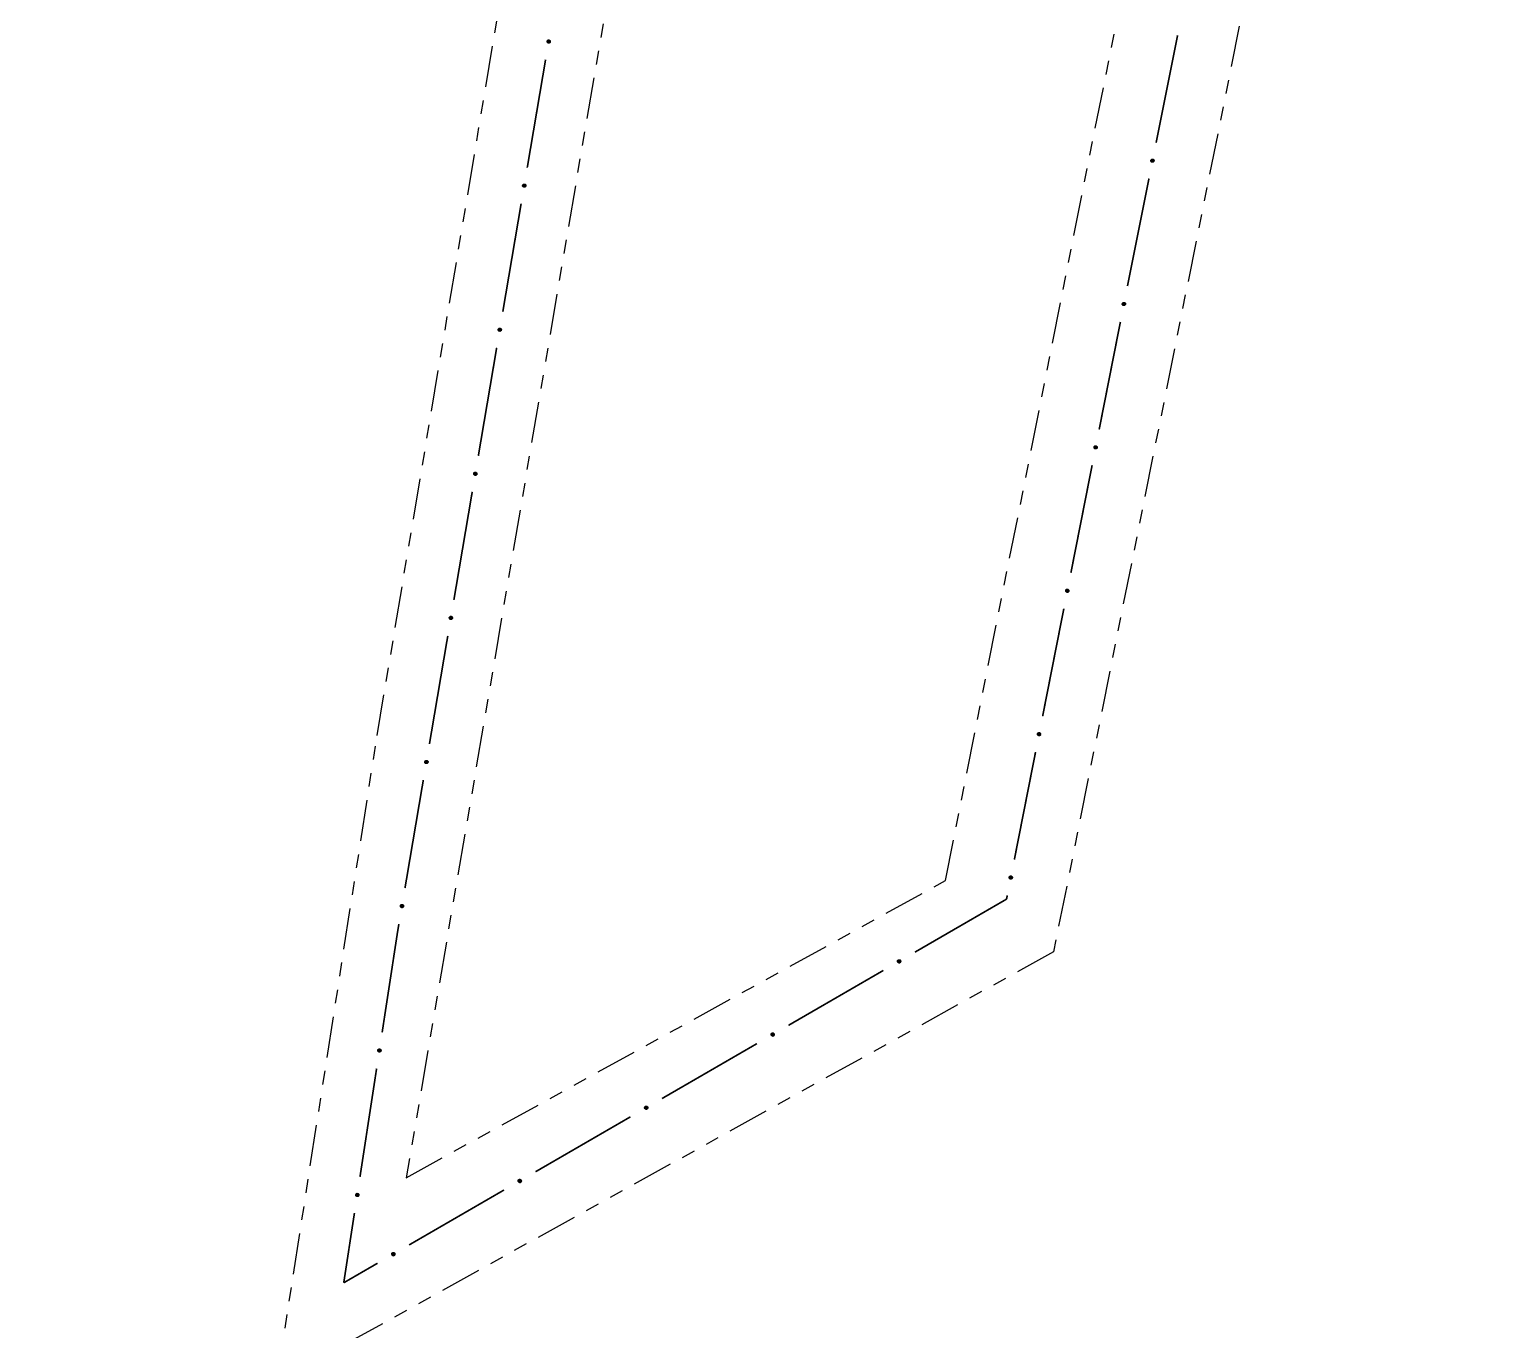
# Model space of a CAD drawing. Extents: x 211453 to 215163, y 4877397 to 4881305.
# Drawn here: x 212328.7 to 212489.7, y 4878096.3 to 4878238.6 of the extents above; entities that cross this region are included whole.
import ezdxf

# ---------------------------------------------------------------- set-up
doc = ezdxf.new("R2010")
doc.units = 0
doc.header["$LTSCALE"] = 1.5
doc.header["$MEASUREMENT"] = 0
doc.linetypes.add('TRACO_25', pattern=[8, 3, -1, 1, -1, 1, -1])
doc.layers.add('SV-EIXO-RUA-N-PAV', color=6, linetype='CONTINUOUS')
doc.layers.add('SV-RUA-NAO-PAV', color=7, linetype='CONTINUOUS')

msp = doc.modelspace()

# ---------------------------------------------------------------- linework, layer by layer
at = {"layer": 'SV-EIXO-RUA-N-PAV', "const_width": 0.18}
for points in [[(212452.076348, 4878226.222057), (212454.429742, 4878237.989025)], [(212385.219197, 4878235.326098), (212383.210796, 4878223.495361)], [(212449.052677, 4878211.103703), (212451.291884, 4878222.299735)], [(212382.541329, 4878219.551782), (212380.532928, 4878207.721046)], [(212448.939979, 4878210.532471), (212449.052677, 4878211.103703)], [(212445.843048, 4878194.83505), (212448.165747, 4878206.608116)], [(212379.863461, 4878203.777467), (212377.85506, 4878191.94673)], [(212442.746117, 4878179.137629), (212445.068816, 4878190.910695)], [(212377.185593, 4878188.003152), (212375.177192, 4878176.172415)], [(212439.649187, 4878163.440208), (212441.971885, 4878175.213274)], [(212374.507725, 4878172.228836), (212372.499324, 4878160.3981)], [(212436.552256, 4878147.742788), (212438.874954, 4878159.515853)], [(212371.829857, 4878156.454521), (212369.821456, 4878144.623784)], [(212425.668769, 4878137.610195), (212435.189679, 4878143.119486)], [(212435.189679, 4878143.119486), (212435.69818, 4878143.41373)], [(212435.69818, 4878143.41373), (212435.778023, 4878143.818432)], [(212369.027635, 4878139.947678), (212367.320352, 4878128.820906)], [(212369.151989, 4878140.680206), (212369.027635, 4878139.947678)], [(212411.820174, 4878129.596682), (212422.20662, 4878135.606817)], [(212397.971578, 4878121.583169), (212408.358025, 4878127.593304)], [(212366.713695, 4878124.867178), (212364.893725, 4878113.005993)], [(212384.122982, 4878113.569655), (212394.509429, 4878119.57979)], [(212370.274386, 4878105.556142), (212380.660833, 4878111.566277)], [(212364.287068, 4878109.052264), (212363.225419, 4878102.13324)], [(212363.114956, 4878101.413326), (212366.812237, 4878103.552764)], [(212363.225419, 4878102.13324), (212363.114956, 4878101.413326)]]:
    msp.add_lwpolyline(points, dxfattribs=at)
at = {"layer": 'SV-EIXO-RUA-N-PAV'}
for points in [[(212385.686505, 4878237.421117), (212385.715375, 4878237.381638), (212385.732114, 4878237.341805), (212385.736513, 4878237.304563), (212385.73182, 4878237.27064), (212385.723109, 4878237.236476), (212385.706727, 4878237.20397), (212385.680554, 4878237.171918), (212385.641154, 4878237.14268), (212385.599222, 4878237.128214), (212385.562941, 4878237.121948), (212385.527287, 4878237.124805), (212385.49424, 4878237.133823), (212385.461036, 4878237.151956), (212385.428814, 4878237.178798), (212385.400373, 4878237.219127), (212385.38423, 4878237.258291), (212385.380921, 4878237.294425), (212385.384021, 4878237.330251), (212385.393332, 4878237.365023), (212385.409596, 4878237.39684), (212385.43668, 4878237.429234), (212385.476857, 4878237.456778), (212385.515734, 4878237.473325), (212385.551812, 4878237.47714), (212385.587015, 4878237.473294), (212385.621387, 4878237.464974), (212385.654749, 4878237.449867), (212385.686505, 4878237.421117)], [(212451.547995, 4878224.141594), (212451.520292, 4878224.1819), (212451.504724, 4878224.222206), (212451.501415, 4878224.25956), (212451.507099, 4878224.293331), (212451.516805, 4878224.327226), (212451.534129, 4878224.35924), (212451.561229, 4878224.390513), (212451.601466, 4878224.418587), (212451.643804, 4878224.431821), (212451.680252, 4878224.437024), (212451.715808, 4878224.433125), (212451.748577, 4878224.423144), (212451.781236, 4878224.404049), (212451.81266, 4878224.376277), (212451.83991, 4878224.335133), (212451.854901, 4878224.295514), (212451.857152, 4878224.259299), (212451.853006, 4878224.223579), (212451.842683, 4878224.189094), (212451.825495, 4878224.157766), (212451.797476, 4878224.126178), (212451.756511, 4878224.09982), (212451.717167, 4878224.084417), (212451.680993, 4878224.081657), (212451.645918, 4878224.086531), (212451.611803, 4878224.095852), (212451.578897, 4878224.111928), (212451.547995, 4878224.141594)], [(212383.008637, 4878221.646802), (212383.037507, 4878221.607323), (212383.054246, 4878221.56749), (212383.058645, 4878221.530248), (212383.053952, 4878221.496325), (212383.045241, 4878221.462161), (212383.028859, 4878221.429654), (212383.002686, 4878221.397603), (212382.963287, 4878221.368364), (212382.921354, 4878221.353899), (212382.885073, 4878221.347632), (212382.849419, 4878221.35049), (212382.816372, 4878221.359508), (212382.783168, 4878221.377641), (212382.750946, 4878221.404483), (212382.722505, 4878221.444812), (212382.706362, 4878221.483976), (212382.703053, 4878221.520109), (212382.706153, 4878221.555936), (212382.715464, 4878221.590708), (212382.731728, 4878221.622525), (212382.758812, 4878221.654919), (212382.798989, 4878221.682463), (212382.837866, 4878221.699009), (212382.873944, 4878221.702825), (212382.909147, 4878221.698979), (212382.943519, 4878221.690659), (212382.976881, 4878221.675552), (212383.008637, 4878221.646802)], [(212448.417054, 4878208.450637), (212448.389245, 4878208.49087), (212448.373572, 4878208.531135), (212448.370167, 4878208.568481), (212448.375762, 4878208.602267), (212448.385379, 4878208.636187), (212448.402621, 4878208.668246), (212448.429638, 4878208.699589), (212448.469802, 4878208.727768), (212448.512105, 4878208.741112), (212448.548539, 4878208.74641), (212448.584105, 4878208.742604), (212448.6169, 4878208.732709), (212448.649609, 4878208.713699), (212448.681105, 4878208.686009), (212448.708463, 4878208.644937), (212448.723557, 4878208.605356), (212448.725903, 4878208.569148), (212448.72185, 4878208.533416), (212448.711617, 4878208.498904), (212448.694511, 4878208.467532), (212448.666574, 4878208.435871), (212448.625678, 4878208.409406), (212448.586374, 4878208.3939), (212448.550208, 4878208.391047), (212448.51512, 4878208.395829), (212448.480981, 4878208.405061), (212448.448033, 4878208.421051), (212448.417054, 4878208.450637)], [(212380.330769, 4878205.872486), (212380.359639, 4878205.833008), (212380.376379, 4878205.793174), (212380.380778, 4878205.755933), (212380.376084, 4878205.72201), (212380.367373, 4878205.687846), (212380.350991, 4878205.655339), (212380.324818, 4878205.623287), (212380.285419, 4878205.594049), (212380.243486, 4878205.579583), (212380.207206, 4878205.573317), (212380.171551, 4878205.576175), (212380.138504, 4878205.585193), (212380.105301, 4878205.603326), (212380.073079, 4878205.630167), (212380.044637, 4878205.670496), (212380.028494, 4878205.709661), (212380.025185, 4878205.745794), (212380.028285, 4878205.781621), (212380.037596, 4878205.816393), (212380.05386, 4878205.848209), (212380.080944, 4878205.880603), (212380.121121, 4878205.908148), (212380.159999, 4878205.924694), (212380.196076, 4878205.92851), (212380.231279, 4878205.924664), (212380.265651, 4878205.916344), (212380.299013, 4878205.901237), (212380.330769, 4878205.872486)], [(212445.320123, 4878192.753216), (212445.292314, 4878192.793449), (212445.276642, 4878192.833714), (212445.273236, 4878192.87106), (212445.278831, 4878192.904846), (212445.288448, 4878192.938766), (212445.30569, 4878192.970825), (212445.332707, 4878193.002168), (212445.372871, 4878193.030347), (212445.415174, 4878193.043691), (212445.451609, 4878193.048989), (212445.487174, 4878193.045183), (212445.519969, 4878193.035288), (212445.552678, 4878193.016278), (212445.584174, 4878192.988588), (212445.611532, 4878192.947516), (212445.626626, 4878192.907936), (212445.628972, 4878192.871727), (212445.624919, 4878192.835996), (212445.614686, 4878192.801484), (212445.59758, 4878192.770111), (212445.569643, 4878192.73845), (212445.528747, 4878192.711985), (212445.489443, 4878192.69648), (212445.453277, 4878192.693626), (212445.418189, 4878192.698408), (212445.38405, 4878192.70764), (212445.351102, 4878192.72363), (212445.320123, 4878192.753216)], [(212377.652902, 4878190.098171), (212377.681771, 4878190.058692), (212377.698511, 4878190.018859), (212377.70291, 4878189.981617), (212377.698216, 4878189.947694), (212377.689505, 4878189.91353), (212377.673124, 4878189.881024), (212377.64695, 4878189.848972), (212377.607551, 4878189.819734), (212377.565618, 4878189.805268), (212377.529338, 4878189.799002), (212377.493683, 4878189.801859), (212377.460636, 4878189.810878), (212377.427433, 4878189.82901), (212377.395211, 4878189.855852), (212377.366769, 4878189.896181), (212377.350626, 4878189.935345), (212377.347317, 4878189.971479), (212377.350417, 4878190.007305), (212377.359728, 4878190.042077), (212377.375993, 4878190.073894), (212377.403076, 4878190.106288), (212377.443253, 4878190.133832), (212377.482131, 4878190.150379), (212377.518208, 4878190.154194), (212377.553411, 4878190.150348), (212377.587783, 4878190.142028), (212377.621146, 4878190.126922), (212377.652902, 4878190.098171)], [(212442.223192, 4878177.055795), (212442.195383, 4878177.096029), (212442.179711, 4878177.136294), (212442.176305, 4878177.173639), (212442.1819, 4878177.207425), (212442.191517, 4878177.241345), (212442.208759, 4878177.273404), (212442.235776, 4878177.304747), (212442.27594, 4878177.332926), (212442.318243, 4878177.34627), (212442.354678, 4878177.351568), (212442.390244, 4878177.347762), (212442.423039, 4878177.337868), (212442.455747, 4878177.318857), (212442.487243, 4878177.291167), (212442.514601, 4878177.250095), (212442.529695, 4878177.210515), (212442.532041, 4878177.174306), (212442.527988, 4878177.138575), (212442.517755, 4878177.104063), (212442.500649, 4878177.072691), (212442.472712, 4878177.041029), (212442.431817, 4878177.014564), (212442.392512, 4878176.999059), (212442.356346, 4878176.996205), (212442.321258, 4878177.000987), (212442.287119, 4878177.01022), (212442.254171, 4878177.026209), (212442.223192, 4878177.055795)], [(212374.975034, 4878174.323856), (212375.003904, 4878174.284377), (212375.020643, 4878174.244544), (212375.025042, 4878174.207302), (212375.020348, 4878174.173379), (212375.011637, 4878174.139215), (212374.995256, 4878174.106708), (212374.969082, 4878174.074657), (212374.929683, 4878174.045419), (212374.88775, 4878174.030953), (212374.85147, 4878174.024686), (212374.815815, 4878174.027544), (212374.782768, 4878174.036562), (212374.749565, 4878174.054695), (212374.717343, 4878174.081537), (212374.688901, 4878174.121866), (212374.672758, 4878174.16103), (212374.669449, 4878174.197163), (212374.672549, 4878174.23299), (212374.68186, 4878174.267762), (212374.698125, 4878174.299579), (212374.725208, 4878174.331973), (212374.765385, 4878174.359517), (212374.804263, 4878174.376064), (212374.84034, 4878174.379879), (212374.875543, 4878174.376033), (212374.909915, 4878174.367713), (212374.943278, 4878174.352606), (212374.975034, 4878174.323856)], [(212439.126261, 4878161.358374), (212439.098452, 4878161.398608), (212439.08278, 4878161.438873), (212439.079374, 4878161.476218), (212439.084969, 4878161.510004), (212439.094587, 4878161.543924), (212439.111828, 4878161.575983), (212439.138846, 4878161.607327), (212439.179009, 4878161.635505), (212439.221312, 4878161.64885), (212439.257747, 4878161.654148), (212439.293313, 4878161.650342), (212439.326108, 4878161.640447), (212439.358817, 4878161.621436), (212439.390313, 4878161.593746), (212439.41767, 4878161.552674), (212439.432764, 4878161.513094), (212439.43511, 4878161.476885), (212439.431058, 4878161.441154), (212439.420824, 4878161.406642), (212439.403718, 4878161.37527), (212439.375782, 4878161.343608), (212439.334886, 4878161.317144), (212439.295581, 4878161.301638), (212439.259415, 4878161.298784), (212439.224327, 4878161.303566), (212439.190188, 4878161.312799), (212439.15724, 4878161.328789), (212439.126261, 4878161.358374)], [(212372.297166, 4878158.54954), (212372.326036, 4878158.510062), (212372.342775, 4878158.470228), (212372.347174, 4878158.432987), (212372.34248, 4878158.399064), (212372.33377, 4878158.3649), (212372.317388, 4878158.332393), (212372.291214, 4878158.300342), (212372.251815, 4878158.271103), (212372.209883, 4878158.256637), (212372.173602, 4878158.250371), (212372.137947, 4878158.253229), (212372.104901, 4878158.262247), (212372.071697, 4878158.28038), (212372.039475, 4878158.307221), (212372.011034, 4878158.34755), (212371.994891, 4878158.386715), (212371.991581, 4878158.422848), (212371.994681, 4878158.458675), (212372.003992, 4878158.493447), (212372.020257, 4878158.525263), (212372.047341, 4878158.557657), (212372.087517, 4878158.585202), (212372.126395, 4878158.601748), (212372.162472, 4878158.605564), (212372.197675, 4878158.601718), (212372.232048, 4878158.593398), (212372.26541, 4878158.578291), (212372.297166, 4878158.54954)], [(212436.02933, 4878145.660954), (212436.001522, 4878145.701187), (212435.985849, 4878145.741452), (212435.982443, 4878145.778798), (212435.988038, 4878145.812583), (212435.997656, 4878145.846503), (212436.014897, 4878145.878563), (212436.041915, 4878145.909906), (212436.082078, 4878145.938085), (212436.124381, 4878145.951429), (212436.160816, 4878145.956727), (212436.196382, 4878145.952921), (212436.229177, 4878145.943026), (212436.261886, 4878145.924015), (212436.293382, 4878145.896325), (212436.320739, 4878145.855253), (212436.335834, 4878145.815673), (212436.338179, 4878145.779464), (212436.334127, 4878145.743733), (212436.323893, 4878145.709221), (212436.306787, 4878145.677849), (212436.278851, 4878145.646188), (212436.237955, 4878145.619723), (212436.19865, 4878145.604217), (212436.162484, 4878145.601364), (212436.127396, 4878145.606146), (212436.093257, 4878145.615378), (212436.060309, 4878145.631368), (212436.02933, 4878145.660954)], [(212369.619298, 4878142.775225), (212369.648168, 4878142.735746), (212369.664907, 4878142.695913), (212369.669306, 4878142.658671), (212369.664612, 4878142.624748), (212369.655902, 4878142.590584), (212369.63952, 4878142.558078), (212369.613347, 4878142.526026), (212369.573947, 4878142.496788), (212369.532015, 4878142.482322), (212369.495734, 4878142.476056), (212369.46008, 4878142.478913), (212369.427033, 4878142.487932), (212369.393829, 4878142.506065), (212369.361607, 4878142.532906), (212369.333166, 4878142.573235), (212369.317023, 4878142.612399), (212369.313714, 4878142.648533), (212369.316814, 4878142.684359), (212369.326125, 4878142.719131), (212369.342389, 4878142.750948), (212369.369473, 4878142.783342), (212369.409649, 4878142.810886), (212369.448527, 4878142.827433), (212369.484605, 4878142.831249), (212369.519807, 4878142.827403), (212369.55418, 4878142.819082), (212369.587542, 4878142.803976), (212369.619298, 4878142.775225)], [(212423.758201, 4878136.631823), (212423.770142, 4878136.679252), (212423.790104, 4878136.717572), (212423.815952, 4878136.744741), (212423.845054, 4878136.762794), (212423.876906, 4878136.777909), (212423.912382, 4878136.786064), (212423.953761, 4878136.786393), (212424.001422, 4878136.774748), (212424.039334, 4878136.751719), (212424.067326, 4878136.727803), (212424.087898, 4878136.698541), (212424.102063, 4878136.667352), (212424.109315, 4878136.630222), (212424.109239, 4878136.588284), (212424.096369, 4878136.540643), (212424.076542, 4878136.503209), (212424.05085, 4878136.477586), (212424.021302, 4878136.457091), (212423.988598, 4878136.442049), (212423.953728, 4878136.434245), (212423.911504, 4878136.434398), (212423.86465, 4878136.447723), (212423.827088, 4878136.467072), (212423.801112, 4878136.492397), (212423.781589, 4878136.521942), (212423.76604, 4878136.553706), (212423.756358, 4878136.589026), (212423.758201, 4878136.631823)], [(212409.909605, 4878128.61831), (212409.921547, 4878128.665738), (212409.941508, 4878128.704059), (212409.967356, 4878128.731228), (212409.996458, 4878128.74928), (212410.02831, 4878128.764396), (212410.063786, 4878128.77255), (212410.105166, 4878128.772879), (212410.152827, 4878128.761234), (212410.190738, 4878128.738205), (212410.21873, 4878128.714289), (212410.239302, 4878128.685028), (212410.253467, 4878128.653839), (212410.260719, 4878128.616708), (212410.260643, 4878128.574771), (212410.247773, 4878128.527129), (212410.227946, 4878128.489696), (212410.202254, 4878128.464073), (212410.172706, 4878128.443578), (212410.140002, 4878128.428536), (212410.105132, 4878128.420732), (212410.062908, 4878128.420885), (212410.016054, 4878128.43421), (212409.978493, 4878128.453559), (212409.952516, 4878128.478884), (212409.932993, 4878128.508429), (212409.917444, 4878128.540192), (212409.907762, 4878128.575512), (212409.909605, 4878128.61831)], [(212367.147622, 4878126.969365), (212367.177116, 4878126.93035), (212367.194487, 4878126.890788), (212367.199478, 4878126.853621), (212367.195324, 4878126.819628), (212367.187158, 4878126.78533), (212367.171295, 4878126.752567), (212367.145635, 4878126.720103), (212367.106706, 4878126.690242), (212367.065009, 4878126.675111), (212367.028832, 4878126.668268), (212366.993137, 4878126.670558), (212366.959951, 4878126.67905), (212366.926463, 4878126.696652), (212366.893818, 4878126.722978), (212366.864739, 4878126.762849), (212366.847975, 4878126.801752), (212366.844091, 4878126.837828), (212366.846621, 4878126.873699), (212366.855378, 4878126.908615), (212366.871134, 4878126.940687), (212366.897699, 4878126.973507), (212366.937433, 4878127.001687), (212366.976042, 4878127.01885), (212367.012055, 4878127.023239), (212367.047314, 4878127.019953), (212367.081814, 4878127.012181), (212367.115413, 4878126.997607), (212367.147622, 4878126.969365)], [(212396.061009, 4878120.604797), (212396.072951, 4878120.652225), (212396.092912, 4878120.690545), (212396.118761, 4878120.717714), (212396.147862, 4878120.735767), (212396.179714, 4878120.750883), (212396.215191, 4878120.759037), (212396.25657, 4878120.759366), (212396.304231, 4878120.747721), (212396.342142, 4878120.724692), (212396.370134, 4878120.700776), (212396.390706, 4878120.671515), (212396.404872, 4878120.640326), (212396.412123, 4878120.603195), (212396.412047, 4878120.561258), (212396.399178, 4878120.513616), (212396.37935, 4878120.476182), (212396.353659, 4878120.450559), (212396.32411, 4878120.430064), (212396.291407, 4878120.415022), (212396.256536, 4878120.407219), (212396.214312, 4878120.407371), (212396.167458, 4878120.420697), (212396.129897, 4878120.440046), (212396.10392, 4878120.465371), (212396.084398, 4878120.494916), (212396.068848, 4878120.526679), (212396.059167, 4878120.561999), (212396.061009, 4878120.604797)], [(212382.212414, 4878112.591283), (212382.224355, 4878112.638712), (212382.244317, 4878112.677032), (212382.270165, 4878112.704201), (212382.299266, 4878112.722254), (212382.331119, 4878112.737369), (212382.366595, 4878112.745524), (212382.407974, 4878112.745853), (212382.455635, 4878112.734208), (212382.493547, 4878112.711179), (212382.521539, 4878112.687263), (212382.54211, 4878112.658001), (212382.556276, 4878112.626812), (212382.563528, 4878112.589682), (212382.563451, 4878112.547744), (212382.550582, 4878112.500103), (212382.530754, 4878112.462669), (212382.505063, 4878112.437046), (212382.475515, 4878112.416551), (212382.442811, 4878112.401509), (212382.407941, 4878112.393705), (212382.365717, 4878112.393858), (212382.318863, 4878112.407183), (212382.281301, 4878112.426532), (212382.255324, 4878112.451857), (212382.235802, 4878112.481402), (212382.220253, 4878112.513166), (212382.210571, 4878112.548486), (212382.212414, 4878112.591283)], [(212364.720995, 4878111.154452), (212364.750489, 4878111.115437), (212364.76786, 4878111.075875), (212364.772851, 4878111.038708), (212364.768697, 4878111.004715), (212364.760531, 4878110.970417), (212364.744668, 4878110.937653), (212364.719008, 4878110.90519), (212364.680079, 4878110.875328), (212364.638382, 4878110.860197), (212364.602205, 4878110.853355), (212364.56651, 4878110.855645), (212364.533324, 4878110.864136), (212364.499836, 4878110.881739), (212364.467191, 4878110.908065), (212364.438112, 4878110.947936), (212364.421348, 4878110.986839), (212364.417465, 4878111.022915), (212364.419994, 4878111.058786), (212364.428751, 4878111.093702), (212364.444507, 4878111.125773), (212364.471072, 4878111.158594), (212364.510806, 4878111.186774), (212364.549415, 4878111.203937), (212364.585428, 4878111.208326), (212364.620687, 4878111.20504), (212364.655188, 4878111.197268), (212364.688786, 4878111.182693), (212364.720995, 4878111.154452)], [(212368.363818, 4878104.57777), (212368.375759, 4878104.625198), (212368.395721, 4878104.663519), (212368.421569, 4878104.690688), (212368.450671, 4878104.70874), (212368.482523, 4878104.723856), (212368.517999, 4878104.732011), (212368.559378, 4878104.732339), (212368.607039, 4878104.720694), (212368.644951, 4878104.697666), (212368.672943, 4878104.673749), (212368.693514, 4878104.644488), (212368.70768, 4878104.613299), (212368.714932, 4878104.576168), (212368.714856, 4878104.534231), (212368.701986, 4878104.48659), (212368.682159, 4878104.449156), (212368.656467, 4878104.423533), (212368.626919, 4878104.403038), (212368.594215, 4878104.387996), (212368.559345, 4878104.380192), (212368.517121, 4878104.380345), (212368.470267, 4878104.39367), (212368.432705, 4878104.413019), (212368.406729, 4878104.438344), (212368.387206, 4878104.467889), (212368.371657, 4878104.499652), (212368.361975, 4878104.534972), (212368.363818, 4878104.57777)]]:
    msp.add_lwpolyline(points, close=True, dxfattribs=at)
for points in [[(212385.393332, 4878237.365023), (212385.38423, 4878237.258291)], [(212385.401364, 4878237.376547), (212385.392893, 4878237.245116)], [(212385.409596, 4878237.39684), (212385.400373, 4878237.219127)], [(212385.424562, 4878237.40721), (212385.415434, 4878237.206689)], [(212385.43668, 4878237.429234), (212385.428814, 4878237.178798)], [(212385.457634, 4878237.438964), (212385.44493, 4878237.168464)], [(212385.476857, 4878237.456778), (212385.461036, 4878237.151956)], [(212385.494945, 4878237.463079), (212385.477395, 4878237.147728)], [(212385.515734, 4878237.473325), (212385.49424, 4878237.133823)], [(212385.532434, 4878237.47194), (212385.510774, 4878237.132374)], [(212385.551812, 4878237.47714), (212385.527287, 4878237.124805)], [(212385.568553, 4878237.472728), (212385.542832, 4878237.125547)], [(212385.587015, 4878237.473294), (212385.562941, 4878237.121948)], [(212385.604647, 4878237.465217), (212385.583672, 4878237.129687)], [(212385.621387, 4878237.464974), (212385.599222, 4878237.128214)], [(212385.637137, 4878237.452781), (212385.62139, 4878237.139892)], [(212385.654749, 4878237.449867), (212385.641154, 4878237.14268)], [(212385.668713, 4878237.434964), (212385.659589, 4878237.161088)], [(212385.686505, 4878237.421117), (212385.680554, 4878237.171918)], [(212385.701357, 4878237.398974), (212385.694463, 4878237.195305)], [(212385.715375, 4878237.381638), (212385.706727, 4878237.20397)], [(212385.725015, 4878237.358972), (212385.715427, 4878237.229116)], [(212385.732114, 4878237.341805), (212385.723109, 4878237.236476)], [(212451.504724, 4878224.222206), (212451.516805, 4878224.327226)], [(212451.511318, 4878224.204838), (212451.524698, 4878224.334359)], [(212451.520292, 4878224.1819), (212451.534129, 4878224.35924)], [(212451.533797, 4878224.164162), (212451.546642, 4878224.367542)], [(212451.547995, 4878224.141594), (212451.561229, 4878224.390513)], [(212451.565374, 4878224.127233), (212451.582501, 4878224.400725)], [(212451.578897, 4878224.111928), (212451.601466, 4878224.418587)], [(212451.596416, 4878224.1085), (212451.621304, 4878224.420795)], [(212451.611803, 4878224.095852), (212451.643804, 4878224.431821)], [(212451.628529, 4878224.09512), (212451.659303, 4878224.429894)], [(212451.645918, 4878224.086531), (212451.680252, 4878224.437024)], [(212451.664388, 4878224.086557), (212451.700247, 4878224.432837)], [(212451.680993, 4878224.081657), (212451.715808, 4878224.433125)], [(212451.700515, 4878224.086289), (212451.732092, 4878224.425077)], [(212451.717167, 4878224.084417), (212451.748577, 4878224.423144)], [(212451.738247, 4878224.09405), (212451.765007, 4878224.408753)], [(212451.756511, 4878224.09982), (212451.781236, 4878224.404049)], [(212451.776247, 4878224.117064), (212451.796852, 4878224.387077)], [(212451.797476, 4878224.126178), (212451.81266, 4878224.376277)], [(212451.810233, 4878224.147838), (212451.825218, 4878224.348007)], [(212451.825495, 4878224.157766), (212451.83991, 4878224.335133)], [(212451.834317, 4878224.17781), (212451.846627, 4878224.308936)], [(212451.842683, 4878224.189094), (212451.854901, 4878224.295514)], [(212382.758812, 4878221.654919), (212382.750946, 4878221.404483)], [(212382.779766, 4878221.664649), (212382.767062, 4878221.394149)], [(212382.798989, 4878221.682463), (212382.783168, 4878221.377641)], [(212382.817077, 4878221.688764), (212382.799527, 4878221.373413)], [(212382.837866, 4878221.699009), (212382.816372, 4878221.359508)], [(212382.854566, 4878221.697624), (212382.832906, 4878221.358058)], [(212382.873944, 4878221.702825), (212382.849419, 4878221.35049)], [(212382.890685, 4878221.698413), (212382.864964, 4878221.351232)], [(212382.909147, 4878221.698979), (212382.885073, 4878221.347632)], [(212382.926779, 4878221.690902), (212382.905804, 4878221.355371)], [(212382.943519, 4878221.690659), (212382.921354, 4878221.353899)], [(212382.959269, 4878221.678466), (212382.943522, 4878221.365577)], [(212382.976881, 4878221.675552), (212382.963287, 4878221.368364)], [(212382.990846, 4878221.660649), (212382.981721, 4878221.386773)], [(212382.715464, 4878221.590708), (212382.706362, 4878221.483976)], [(212382.723496, 4878221.602231), (212382.715025, 4878221.470801)], [(212382.731728, 4878221.622525), (212382.722505, 4878221.444812)], [(212382.746694, 4878221.632894), (212382.737566, 4878221.432373)], [(212383.008637, 4878221.646802), (212383.002686, 4878221.397603)], [(212383.023489, 4878221.624658), (212383.016595, 4878221.42099)], [(212383.037507, 4878221.607323), (212383.028859, 4878221.429654)], [(212383.047147, 4878221.584657), (212383.037559, 4878221.4548)], [(212383.054246, 4878221.56749), (212383.045241, 4878221.462161)], [(212448.373572, 4878208.531135), (212448.385379, 4878208.636187)], [(212448.380212, 4878208.513785), (212448.393254, 4878208.64334)], [(212448.389245, 4878208.49087), (212448.402621, 4878208.668246)], [(212448.402797, 4878208.473168), (212448.415111, 4878208.67658)], [(212448.417054, 4878208.450637), (212448.429638, 4878208.699589)], [(212448.43447, 4878208.436321), (212448.450884, 4878208.709857)], [(212448.448033, 4878208.421051), (212448.469802, 4878208.727768)], [(212448.465561, 4878208.417669), (212448.489634, 4878208.730028)], [(212448.480981, 4878208.405061), (212448.512105, 4878208.741112)], [(212448.497709, 4878208.404373), (212448.52761, 4878208.739226)], [(212448.51512, 4878208.395829), (212448.548539, 4878208.74641)], [(212448.53359, 4878208.395903), (212448.568546, 4878208.742276)], [(212448.550208, 4878208.391047), (212448.584105, 4878208.742604)], [(212448.569717, 4878208.39573), (212448.600411, 4878208.734599)], [(212448.586374, 4878208.3939), (212448.6169, 4878208.732709)], [(212448.607429, 4878208.403589), (212448.633369, 4878208.718361)], [(212448.625678, 4878208.409406), (212448.649609, 4878208.713699)], [(212448.645369, 4878208.426702), (212448.66527, 4878208.696768)], [(212448.666574, 4878208.435871), (212448.681105, 4878208.686009)], [(212448.679274, 4878208.457565), (212448.693738, 4878208.657772)], [(212448.694511, 4878208.467532), (212448.708463, 4878208.644937)], [(212448.70328, 4878208.487599), (212448.715248, 4878208.618757)], [(212448.711617, 4878208.498904), (212448.723557, 4878208.605356)], [(212380.037596, 4878205.816393), (212380.028494, 4878205.709661)], [(212380.045628, 4878205.827916), (212380.037157, 4878205.696486)], [(212380.05386, 4878205.848209), (212380.044637, 4878205.670496)], [(212380.068826, 4878205.858579), (212380.059698, 4878205.658058)], [(212380.080944, 4878205.880603), (212380.073079, 4878205.630167)], [(212380.101898, 4878205.890334), (212380.089195, 4878205.619834)], [(212380.121121, 4878205.908148), (212380.105301, 4878205.603326)], [(212380.139209, 4878205.914449), (212380.12166, 4878205.599098)], [(212380.159999, 4878205.924694), (212380.138504, 4878205.585193)], [(212380.176698, 4878205.923309), (212380.155038, 4878205.583743)], [(212380.196076, 4878205.92851), (212380.171551, 4878205.576175)], [(212380.212817, 4878205.924098), (212380.187096, 4878205.576917)], [(212380.231279, 4878205.924664), (212380.207206, 4878205.573317)], [(212380.248911, 4878205.916586), (212380.227936, 4878205.581056)], [(212380.265651, 4878205.916344), (212380.243486, 4878205.579583)], [(212380.281401, 4878205.904151), (212380.265654, 4878205.591262)], [(212380.299013, 4878205.901237), (212380.285419, 4878205.594049)], [(212380.312978, 4878205.886334), (212380.303853, 4878205.612458)], [(212380.330769, 4878205.872486), (212380.324818, 4878205.623287)], [(212380.345621, 4878205.850343), (212380.338727, 4878205.646675)], [(212380.359639, 4878205.833008), (212380.350991, 4878205.655339)], [(212380.36928, 4878205.810342), (212380.359691, 4878205.680485)], [(212380.376379, 4878205.793174), (212380.367373, 4878205.687846)], [(212445.276642, 4878192.833714), (212445.288448, 4878192.938766)], [(212445.283281, 4878192.816364), (212445.296323, 4878192.945919)], [(212445.292314, 4878192.793449), (212445.30569, 4878192.970825)], [(212445.305866, 4878192.775747), (212445.31818, 4878192.979159)], [(212445.320123, 4878192.753216), (212445.332707, 4878193.002168)], [(212445.337539, 4878192.7389), (212445.353953, 4878193.012436)], [(212445.351102, 4878192.72363), (212445.372871, 4878193.030347)], [(212445.36863, 4878192.720249), (212445.392703, 4878193.032607)], [(212445.38405, 4878192.70764), (212445.415174, 4878193.043691)], [(212445.400778, 4878192.706952), (212445.430679, 4878193.041805)], [(212445.418189, 4878192.698408), (212445.451609, 4878193.048989)], [(212445.436659, 4878192.698482), (212445.471615, 4878193.044855)], [(212445.453277, 4878192.693626), (212445.487174, 4878193.045183)], [(212445.472786, 4878192.698309), (212445.50348, 4878193.037178)], [(212445.489443, 4878192.69648), (212445.519969, 4878193.035288)], [(212445.510498, 4878192.706168), (212445.536438, 4878193.02094)], [(212445.528747, 4878192.711985), (212445.552678, 4878193.016278)], [(212445.548438, 4878192.729281), (212445.568339, 4878192.999347)], [(212445.569643, 4878192.73845), (212445.584174, 4878192.988588)], [(212445.582343, 4878192.760144), (212445.596807, 4878192.960351)], [(212445.59758, 4878192.770111), (212445.611532, 4878192.947516)], [(212445.606349, 4878192.790178), (212445.618317, 4878192.921336)], [(212445.614686, 4878192.801484), (212445.626626, 4878192.907936)], [(212377.359728, 4878190.042077), (212377.350626, 4878189.935345)], [(212377.367761, 4878190.053601), (212377.359289, 4878189.92217)], [(212377.375993, 4878190.073894), (212377.366769, 4878189.896181)], [(212377.390959, 4878190.084264), (212377.381831, 4878189.883743)], [(212377.403076, 4878190.106288), (212377.395211, 4878189.855852)], [(212377.42403, 4878190.116019), (212377.411327, 4878189.845518)], [(212377.443253, 4878190.133832), (212377.427433, 4878189.82901)], [(212377.461341, 4878190.140134), (212377.443792, 4878189.824782)], [(212377.482131, 4878190.150379), (212377.460636, 4878189.810878)], [(212377.49883, 4878190.148994), (212377.47717, 4878189.809428)], [(212377.518208, 4878190.154194), (212377.493683, 4878189.801859)], [(212377.534949, 4878190.149782), (212377.509229, 4878189.802601)], [(212377.553411, 4878190.150348), (212377.529338, 4878189.799002)], [(212377.571043, 4878190.142271), (212377.550069, 4878189.806741)], [(212377.587783, 4878190.142028), (212377.565618, 4878189.805268)], [(212377.603533, 4878190.129835), (212377.587786, 4878189.816946)], [(212377.621146, 4878190.126922), (212377.607551, 4878189.819734)], [(212377.63511, 4878190.112018), (212377.625986, 4878189.838142)], [(212377.652902, 4878190.098171), (212377.64695, 4878189.848972)], [(212377.667753, 4878190.076028), (212377.660859, 4878189.87236)], [(212377.681771, 4878190.058692), (212377.673124, 4878189.881024)], [(212377.691412, 4878190.036026), (212377.681823, 4878189.90617)], [(212377.698511, 4878190.018859), (212377.689505, 4878189.91353)], [(212442.179711, 4878177.136294), (212442.191517, 4878177.241345)], [(212442.18635, 4878177.118943), (212442.199392, 4878177.248498)], [(212442.195383, 4878177.096029), (212442.208759, 4878177.273404)], [(212442.208935, 4878177.078326), (212442.221249, 4878177.281739)], [(212442.223192, 4878177.055795), (212442.235776, 4878177.304747)], [(212442.240608, 4878177.041479), (212442.257022, 4878177.315015)], [(212442.254171, 4878177.026209), (212442.27594, 4878177.332926)], [(212442.271699, 4878177.022828), (212442.295772, 4878177.335186)], [(212442.287119, 4878177.01022), (212442.318243, 4878177.34627)], [(212442.303847, 4878177.009531), (212442.333748, 4878177.344384)], [(212442.321258, 4878177.000987), (212442.354678, 4878177.351568)], [(212442.339728, 4878177.001061), (212442.374684, 4878177.347435)], [(212442.356346, 4878176.996205), (212442.390244, 4878177.347762)], [(212442.375855, 4878177.000888), (212442.406549, 4878177.339757)], [(212442.392512, 4878176.999059), (212442.423039, 4878177.337868)], [(212442.413567, 4878177.008747), (212442.439507, 4878177.323519)], [(212442.431817, 4878177.014564), (212442.455747, 4878177.318857)], [(212442.451507, 4878177.03186), (212442.471408, 4878177.301926)], [(212442.472712, 4878177.041029), (212442.487243, 4878177.291167)], [(212442.485412, 4878177.062723), (212442.499876, 4878177.26293)], [(212442.500649, 4878177.072691), (212442.514601, 4878177.250095)], [(212442.509419, 4878177.092758), (212442.521386, 4878177.223916)], [(212442.517755, 4878177.104063), (212442.529695, 4878177.210515)], [(212374.68186, 4878174.267762), (212374.672758, 4878174.16103)], [(212374.689893, 4878174.279285), (212374.681421, 4878174.147855)], [(212374.698125, 4878174.299579), (212374.688901, 4878174.121866)], [(212374.713091, 4878174.309948), (212374.703963, 4878174.109427)], [(212374.725208, 4878174.331973), (212374.717343, 4878174.081537)], [(212374.746162, 4878174.341703), (212374.733459, 4878174.071203)], [(212374.765385, 4878174.359517), (212374.749565, 4878174.054695)], [(212374.783473, 4878174.365818), (212374.765924, 4878174.050467)], [(212374.804263, 4878174.376064), (212374.782768, 4878174.036562)], [(212374.820962, 4878174.374679), (212374.799302, 4878174.035112)], [(212374.84034, 4878174.379879), (212374.815815, 4878174.027544)], [(212374.857082, 4878174.375467), (212374.831361, 4878174.028286)], [(212374.875543, 4878174.376033), (212374.85147, 4878174.024686)], [(212374.893176, 4878174.367956), (212374.872201, 4878174.032425)], [(212374.909915, 4878174.367713), (212374.88775, 4878174.030953)], [(212374.925666, 4878174.35552), (212374.909918, 4878174.042631)], [(212374.943278, 4878174.352606), (212374.929683, 4878174.045419)], [(212374.957242, 4878174.337703), (212374.948118, 4878174.063827)], [(212374.975034, 4878174.323856), (212374.969082, 4878174.074657)], [(212374.989886, 4878174.301712), (212374.982991, 4878174.098044)], [(212375.003904, 4878174.284377), (212374.995256, 4878174.106708)], [(212375.013544, 4878174.261711), (212375.003956, 4878174.131855)], [(212375.020643, 4878174.244544), (212375.011637, 4878174.139215)], [(212439.08278, 4878161.438873), (212439.094587, 4878161.543924)], [(212439.089419, 4878161.421522), (212439.102462, 4878161.551078)], [(212439.098452, 4878161.398608), (212439.111828, 4878161.575983)], [(212439.112004, 4878161.380905), (212439.124319, 4878161.584318)], [(212439.126261, 4878161.358374), (212439.138846, 4878161.607327)], [(212439.143678, 4878161.344058), (212439.160091, 4878161.617594)], [(212439.15724, 4878161.328789), (212439.179009, 4878161.635505)], [(212439.174768, 4878161.325407), (212439.198841, 4878161.637766)], [(212439.190188, 4878161.312799), (212439.221312, 4878161.64885)], [(212439.206916, 4878161.312111), (212439.236817, 4878161.646963)], [(212439.224327, 4878161.303566), (212439.257747, 4878161.654148)], [(212439.242797, 4878161.303641), (212439.277753, 4878161.650014)], [(212439.259415, 4878161.298784), (212439.293313, 4878161.650342)], [(212439.278924, 4878161.303467), (212439.309618, 4878161.642336)], [(212439.295581, 4878161.301638), (212439.326108, 4878161.640447)], [(212439.316636, 4878161.311326), (212439.342576, 4878161.626098)], [(212439.334886, 4878161.317144), (212439.358817, 4878161.621436)], [(212439.354576, 4878161.334439), (212439.374477, 4878161.604505)], [(212439.375782, 4878161.343608), (212439.390313, 4878161.593746)], [(212439.388481, 4878161.365302), (212439.402945, 4878161.565509)], [(212439.403718, 4878161.37527), (212439.41767, 4878161.552674)], [(212439.412488, 4878161.395337), (212439.424455, 4878161.526495)], [(212439.420824, 4878161.406642), (212439.432764, 4878161.513094)], [(212372.003992, 4878158.493447), (212371.994891, 4878158.386715)], [(212372.012025, 4878158.50497), (212372.003554, 4878158.37354)], [(212372.020257, 4878158.525263), (212372.011034, 4878158.34755)], [(212372.035223, 4878158.535633), (212372.026095, 4878158.335112)], [(212372.047341, 4878158.557657), (212372.039475, 4878158.307221)], [(212372.068294, 4878158.567388), (212372.055591, 4878158.296888)], [(212372.087517, 4878158.585202), (212372.071697, 4878158.28038)], [(212372.105605, 4878158.591503), (212372.088056, 4878158.276152)], [(212372.126395, 4878158.601748), (212372.104901, 4878158.262247)], [(212372.143095, 4878158.600363), (212372.121435, 4878158.260797)], [(212372.162472, 4878158.605564), (212372.137947, 4878158.253229)], [(212372.179214, 4878158.601152), (212372.153493, 4878158.253971)], [(212372.197675, 4878158.601718), (212372.173602, 4878158.250371)], [(212372.215308, 4878158.59364), (212372.194333, 4878158.25811)], [(212372.232048, 4878158.593398), (212372.209883, 4878158.256637)], [(212372.247798, 4878158.581205), (212372.232051, 4878158.268316)], [(212372.26541, 4878158.578291), (212372.251815, 4878158.271103)], [(212372.279374, 4878158.563388), (212372.27025, 4878158.289512)], [(212372.297166, 4878158.54954), (212372.291214, 4878158.300342)], [(212372.312018, 4878158.527397), (212372.305124, 4878158.323729)], [(212372.326036, 4878158.510062), (212372.317388, 4878158.332393)], [(212372.335676, 4878158.487396), (212372.326088, 4878158.357539)], [(212372.342775, 4878158.470228), (212372.33377, 4878158.3649)], [(212435.985849, 4878145.741452), (212435.997656, 4878145.846503)], [(212435.992488, 4878145.724102), (212436.005531, 4878145.853657)], [(212436.001522, 4878145.701187), (212436.014897, 4878145.878563)], [(212436.015073, 4878145.683485), (212436.027388, 4878145.886897)], [(212436.02933, 4878145.660954), (212436.041915, 4878145.909906)], [(212436.046747, 4878145.646638), (212436.06316, 4878145.920173)], [(212436.060309, 4878145.631368), (212436.082078, 4878145.938085)], [(212436.077838, 4878145.627986), (212436.10191, 4878145.940345)], [(212436.093257, 4878145.615378), (212436.124381, 4878145.951429)], [(212436.109985, 4878145.61469), (212436.139886, 4878145.949543)], [(212436.127396, 4878145.606146), (212436.160816, 4878145.956727)], [(212436.145866, 4878145.60622), (212436.180822, 4878145.952593)], [(212436.162484, 4878145.601364), (212436.196382, 4878145.952921)], [(212436.181993, 4878145.606047), (212436.212687, 4878145.944915)], [(212436.19865, 4878145.604217), (212436.229177, 4878145.943026)], [(212436.219705, 4878145.613905), (212436.245645, 4878145.928677)], [(212436.237955, 4878145.619723), (212436.261886, 4878145.924015)], [(212436.257645, 4878145.637019), (212436.277546, 4878145.907085)], [(212436.278851, 4878145.646188), (212436.293382, 4878145.896325)], [(212436.291551, 4878145.667882), (212436.306014, 4878145.868088)], [(212436.306787, 4878145.677849), (212436.320739, 4878145.855253)], [(212436.315557, 4878145.697916), (212436.327525, 4878145.829074)], [(212436.323893, 4878145.709221), (212436.335834, 4878145.815673)], [(212369.357355, 4878142.761318), (212369.348227, 4878142.560797)], [(212369.369473, 4878142.783342), (212369.361607, 4878142.532906)], [(212369.390427, 4878142.793073), (212369.377723, 4878142.522572)], [(212369.409649, 4878142.810886), (212369.393829, 4878142.506065)], [(212369.427737, 4878142.817188), (212369.410188, 4878142.501837)], [(212369.448527, 4878142.827433), (212369.427033, 4878142.487932)], [(212369.465227, 4878142.826048), (212369.443567, 4878142.486482)], [(212369.484605, 4878142.831249), (212369.46008, 4878142.478913)], [(212369.501346, 4878142.826836), (212369.475625, 4878142.479656)], [(212369.519807, 4878142.827403), (212369.495734, 4878142.476056)], [(212369.53744, 4878142.819325), (212369.516465, 4878142.483795)], [(212369.55418, 4878142.819082), (212369.532015, 4878142.482322)], [(212369.56993, 4878142.806889), (212369.554183, 4878142.494)], [(212369.587542, 4878142.803976), (212369.573947, 4878142.496788)], [(212369.601506, 4878142.789072), (212369.592382, 4878142.515196)], [(212369.619298, 4878142.775225), (212369.613347, 4878142.526026)], [(212369.326125, 4878142.719131), (212369.317023, 4878142.612399)], [(212369.334157, 4878142.730655), (212369.325686, 4878142.599224)], [(212369.342389, 4878142.750948), (212369.333166, 4878142.573235)], [(212369.63415, 4878142.753082), (212369.627256, 4878142.549414)], [(212369.648168, 4878142.735746), (212369.63952, 4878142.558078)], [(212369.657808, 4878142.71308), (212369.64822, 4878142.583224)], [(212369.664907, 4878142.695913), (212369.655902, 4878142.590584)], [(212423.756358, 4878136.589026), (212424.001422, 4878136.774748)], [(212423.758201, 4878136.631823), (212423.953761, 4878136.786393)], [(212423.758908, 4878136.609289), (212423.975484, 4878136.777177)], [(212423.765364, 4878136.573612), (212424.01619, 4878136.761319)], [(212423.765755, 4878136.657394), (212423.926882, 4878136.78216)], [(212423.76604, 4878136.553706), (212424.039334, 4878136.751719)], [(212423.770142, 4878136.679252), (212423.912382, 4878136.786064)], [(212423.776544, 4878136.540669), (212424.048131, 4878136.738813)], [(212423.781427, 4878136.701145), (212423.887476, 4878136.776699)], [(212423.781589, 4878136.521942), (212424.067326, 4878136.727803)], [(212423.790104, 4878136.717572), (212423.876906, 4878136.777909)], [(212423.793815, 4878136.508097), (212424.077398, 4878136.71003)], [(212423.801112, 4878136.492397), (212424.087898, 4878136.698541)], [(212423.817489, 4878136.480807), (212424.092619, 4878136.681001)], [(212423.827088, 4878136.467072), (212424.102063, 4878136.667352)], [(212423.848249, 4878136.457618), (212424.102121, 4878136.64551)], [(212423.86465, 4878136.447723), (212424.109315, 4878136.630222)], [(212423.890634, 4878136.444308), (212424.106898, 4878136.607285)], [(212423.911504, 4878136.434398), (212424.109239, 4878136.588284)], [(212423.936191, 4878136.439139), (212424.096322, 4878136.560176)], [(212423.953728, 4878136.434245), (212424.096369, 4878136.540643)], [(212423.974601, 4878136.440871), (212424.081147, 4878136.518289)], [(212423.988598, 4878136.442049), (212424.076542, 4878136.503209)], [(212409.907762, 4878128.575512), (212410.152827, 4878128.761234)], [(212409.909605, 4878128.61831), (212410.105166, 4878128.772879)], [(212409.910312, 4878128.595776), (212410.126888, 4878128.763663)], [(212409.916768, 4878128.560099), (212410.167594, 4878128.747806)], [(212409.917159, 4878128.64388), (212410.078286, 4878128.768646)], [(212409.917444, 4878128.540192), (212410.190738, 4878128.738205)], [(212409.921547, 4878128.665738), (212410.063786, 4878128.77255)], [(212409.927948, 4878128.527156), (212410.199535, 4878128.725299)], [(212409.932832, 4878128.687632), (212410.03888, 4878128.763186)], [(212409.932993, 4878128.508429), (212410.21873, 4878128.714289)], [(212409.941508, 4878128.704059), (212410.02831, 4878128.764396)], [(212409.945219, 4878128.494584), (212410.228803, 4878128.696516)], [(212409.952516, 4878128.478884), (212410.239302, 4878128.685028)], [(212409.968893, 4878128.467294), (212410.244024, 4878128.667488)], [(212409.978493, 4878128.453559), (212410.253467, 4878128.653839)], [(212409.999653, 4878128.444104), (212410.253525, 4878128.631997)], [(212410.016054, 4878128.43421), (212410.260719, 4878128.616708)], [(212410.042038, 4878128.430794), (212410.258302, 4878128.593772)], [(212410.062908, 4878128.420885), (212410.260643, 4878128.574771)], [(212410.087595, 4878128.425626), (212410.247726, 4878128.546663)], [(212410.105132, 4878128.420732), (212410.247773, 4878128.527129)], [(212410.126005, 4878128.427358), (212410.232552, 4878128.504776)], [(212410.140002, 4878128.428536), (212410.227946, 4878128.489696)], [(212366.855378, 4878126.908615), (212366.847975, 4878126.801752)], [(212366.863226, 4878126.920265), (212366.856846, 4878126.788716)], [(212366.871134, 4878126.940687), (212366.864739, 4878126.762849)], [(212366.885933, 4878126.951293), (212366.879996, 4878126.750652)], [(212366.897699, 4878126.973507), (212366.893818, 4878126.722978)], [(212366.918496, 4878126.98357), (212366.910096, 4878126.712902)], [(212366.937433, 4878127.001687), (212366.926463, 4878126.696652)], [(212366.955418, 4878127.008275), (212366.942887, 4878126.692685)], [(212366.976042, 4878127.01885), (212366.959951, 4878126.67905)], [(212366.992762, 4878127.017731), (212366.976506, 4878126.677863)], [(212367.012055, 4878127.023239), (212366.993137, 4878126.670558)], [(212367.028864, 4878127.019094), (212367.008668, 4878126.671548)], [(212367.047314, 4878127.019953), (212367.028832, 4878126.668268)], [(212367.065073, 4878127.012157), (212367.049437, 4878126.676336)], [(212367.081814, 4878127.012181), (212367.065009, 4878126.675111)], [(212367.097756, 4878127.00024), (212367.086988, 4878126.68714)], [(212367.115413, 4878126.997607), (212367.106706, 4878126.690242)], [(212367.129612, 4878126.982928), (212367.124845, 4878126.708941)], [(212367.147622, 4878126.969365), (212367.145635, 4878126.720103)], [(212367.162824, 4878126.947461), (212367.15917, 4878126.743709)], [(212367.177116, 4878126.93035), (212367.171295, 4878126.752567)], [(212367.187116, 4878126.907841), (212367.179594, 4878126.777848)], [(212367.194487, 4878126.890788), (212367.187158, 4878126.78533)], [(212396.059167, 4878120.561999), (212396.304231, 4878120.747721)], [(212396.061009, 4878120.604797), (212396.25657, 4878120.759366)], [(212396.061716, 4878120.582263), (212396.278292, 4878120.75015)], [(212396.068172, 4878120.546586), (212396.318998, 4878120.734292)], [(212396.068564, 4878120.630367), (212396.22969, 4878120.755133)], [(212396.068848, 4878120.526679), (212396.342142, 4878120.724692)], [(212396.072951, 4878120.652225), (212396.215191, 4878120.759037)], [(212396.079352, 4878120.513642), (212396.35094, 4878120.711786)], [(212396.084236, 4878120.674119), (212396.190284, 4878120.749672)], [(212396.084398, 4878120.494916), (212396.370134, 4878120.700776)], [(212396.092912, 4878120.690545), (212396.179714, 4878120.750883)], [(212396.096623, 4878120.481071), (212396.380207, 4878120.683003)], [(212396.10392, 4878120.465371), (212396.390706, 4878120.671515)], [(212396.120297, 4878120.453781), (212396.395428, 4878120.653975)], [(212396.129897, 4878120.440046), (212396.404872, 4878120.640326)], [(212396.151058, 4878120.430591), (212396.404929, 4878120.618483)], [(212396.167458, 4878120.420697), (212396.412123, 4878120.603195)], [(212396.193443, 4878120.417281), (212396.409707, 4878120.580259)], [(212396.214312, 4878120.407371), (212396.412047, 4878120.561258)], [(212396.238999, 4878120.412112), (212396.39913, 4878120.53315)], [(212396.256536, 4878120.407219), (212396.399178, 4878120.513616)], [(212396.27741, 4878120.413844), (212396.383956, 4878120.491262)], [(212396.291407, 4878120.415022), (212396.37935, 4878120.476182)], [(212382.210571, 4878112.548486), (212382.455635, 4878112.734208)], [(212382.212414, 4878112.591283), (212382.407974, 4878112.745853)], [(212382.213121, 4878112.568749), (212382.429696, 4878112.736637)], [(212382.219577, 4878112.533072), (212382.470403, 4878112.720779)], [(212382.219968, 4878112.616854), (212382.381094, 4878112.74162)], [(212382.220253, 4878112.513166), (212382.493547, 4878112.711179)], [(212382.224355, 4878112.638712), (212382.366595, 4878112.745524)], [(212382.230757, 4878112.500129), (212382.502344, 4878112.698273)], [(212382.23564, 4878112.660605), (212382.341689, 4878112.736159)], [(212382.235802, 4878112.481402), (212382.521539, 4878112.687263)], [(212382.244317, 4878112.677032), (212382.331119, 4878112.737369)], [(212382.248028, 4878112.467558), (212382.531611, 4878112.66949)], [(212382.255324, 4878112.451857), (212382.54211, 4878112.658001)], [(212382.271702, 4878112.440267), (212382.546832, 4878112.640461)], [(212382.281301, 4878112.426532), (212382.556276, 4878112.626812)], [(212382.302462, 4878112.417078), (212382.556334, 4878112.60497)], [(212382.318863, 4878112.407183), (212382.563528, 4878112.589682)], [(212382.344847, 4878112.403768), (212382.561111, 4878112.566745)], [(212382.365717, 4878112.393858), (212382.563451, 4878112.547744)], [(212382.390403, 4878112.398599), (212382.550534, 4878112.519636)], [(212382.407941, 4878112.393705), (212382.550582, 4878112.500103)], [(212382.428814, 4878112.400331), (212382.53536, 4878112.477749)], [(212382.442811, 4878112.401509), (212382.530754, 4878112.462669)], [(212364.428751, 4878111.093702), (212364.421348, 4878110.986839)], [(212364.436599, 4878111.105352), (212364.430219, 4878110.973803)], [(212364.444507, 4878111.125773), (212364.438112, 4878110.947936)], [(212364.459306, 4878111.13638), (212364.453369, 4878110.935739)], [(212364.471072, 4878111.158594), (212364.467191, 4878110.908065)], [(212364.491869, 4878111.168657), (212364.48347, 4878110.897988)], [(212364.510806, 4878111.186774), (212364.499836, 4878110.881739)], [(212364.528791, 4878111.193362), (212364.51626, 4878110.877772)], [(212364.549415, 4878111.203937), (212364.533324, 4878110.864136)], [(212364.566135, 4878111.202817), (212364.549879, 4878110.86295)], [(212364.585428, 4878111.208326), (212364.56651, 4878110.855645)], [(212364.602237, 4878111.20418), (212364.582042, 4878110.856634)], [(212364.620687, 4878111.20504), (212364.602205, 4878110.853355)], [(212364.638446, 4878111.197244), (212364.622811, 4878110.861423)], [(212364.655188, 4878111.197268), (212364.638382, 4878110.860197)], [(212364.67113, 4878111.185327), (212364.660361, 4878110.872227)], [(212364.688786, 4878111.182693), (212364.680079, 4878110.875328)], [(212364.702985, 4878111.168014), (212364.698219, 4878110.894028)], [(212364.720995, 4878111.154452), (212364.719008, 4878110.90519)], [(212364.736197, 4878111.132547), (212364.732544, 4878110.928795)], [(212364.750489, 4878111.115437), (212364.744668, 4878110.937653)], [(212364.760489, 4878111.092927), (212364.752967, 4878110.962935)], [(212364.76786, 4878111.075875), (212364.760531, 4878110.970417)], [(212368.361975, 4878104.534972), (212368.607039, 4878104.720694)], [(212368.363818, 4878104.57777), (212368.559378, 4878104.732339)], [(212368.364525, 4878104.555236), (212368.581101, 4878104.723123)], [(212368.370981, 4878104.519559), (212368.621807, 4878104.707266)], [(212368.371372, 4878104.60334), (212368.532499, 4878104.728106)], [(212368.371657, 4878104.499652), (212368.644951, 4878104.697666)], [(212368.375759, 4878104.625198), (212368.517999, 4878104.732011)], [(212368.382161, 4878104.486616), (212368.653748, 4878104.684759)], [(212368.387044, 4878104.647092), (212368.493093, 4878104.722646)], [(212368.387206, 4878104.467889), (212368.672943, 4878104.673749)], [(212368.395721, 4878104.663519), (212368.482523, 4878104.723856)], [(212368.399432, 4878104.454044), (212368.683015, 4878104.655976)], [(212368.406729, 4878104.438344), (212368.693514, 4878104.644488)], [(212368.423106, 4878104.426754), (212368.698236, 4878104.626948)], [(212368.432705, 4878104.413019), (212368.70768, 4878104.613299)], [(212368.453866, 4878104.403565), (212368.707738, 4878104.591457)], [(212368.470267, 4878104.39367), (212368.714932, 4878104.576168)], [(212368.496251, 4878104.390255), (212368.712515, 4878104.553232)], [(212368.517121, 4878104.380345), (212368.714856, 4878104.534231)], [(212368.541808, 4878104.385086), (212368.701939, 4878104.506123)], [(212368.559345, 4878104.380192), (212368.701986, 4878104.48659)], [(212368.580218, 4878104.386818), (212368.686764, 4878104.464236)], [(212368.594215, 4878104.387996), (212368.682159, 4878104.449156)]]:
    msp.add_lwpolyline(points, dxfattribs=at)
at = {"layer": 'SV-RUA-NAO-PAV', "linetype": 'TRACO_25'}
for points in [[(212366.775747, 4878161.329648, 14.687014), (212389.551493, 4878297.329368, 16.085104), (212408.91745, 4878398.171822, 16.155893), (212328.691586, 4878408.000548, 16.138195), (212334.745973, 4878442.862915, 16.138195), (212341.6316, 4878482.547442, 16.138195), (212348.662058, 4878523.662029, 16.138195), (212365.059932, 4878613.49152, 15.123073), (212381.027992, 4878692.798546, 13.602555), (212405.280217, 4878816.109552, 13.360884), (212405.440915, 4878820.603735, 13.300466), (212404.289806, 4878824.739885, 13.320605)], [(212583.192836, 4877907.369287, 11.100478), (212585.542009, 4877921.163022, 11.100478), (212587.520859, 4877933.082888, 10.980526), (212593.285436, 4877965.920477, 11.280406), (212598.811057, 4878005.597516, 12.080086), (212607.196531, 4878045.514631, 12.739821), (212615.963313, 4878094.271057, 12.679845), (212631.094385, 4878174.225223, 13.139661), (212639.380676, 4878219.521908, 13.23962), (212594.705112, 4878230.059586, 13.799397), (212607.194814, 4878299.794473, 14.559092), (212617.641361, 4878347.711023, 14.639059), (212627.329336, 4878404.786821, 15.438739), (212581.719885, 4878407.793073, 15.438739), (212570.071033, 4878408.706619, 15.678642), (212513.883472, 4878096.154489, 16.155893), (212501.610668, 4878099.042583, 16.138195), (212558.952004, 4878410.64277, 15.359512), (212496.616288, 4878415.44944, 15.855038), (212440.837233, 4878137.646026, 14.987868), (212355.76979, 4878090.512134, 14.740106), (212366.775747, 4878161.329648, 14.722408)]]:
    msp.add_polyline3d(points, dxfattribs=at)
msp.add_polyline3d([(212482.84677, 4878415.618307, 16.474445), (212422.787604, 4878422.585233, 16.492142), (212369.955725, 4878112.914881, 16.562931), (212429.003556, 4878145.438552, 16.580629)], close=True, dxfattribs=at)

doc.saveas('drawing.dxf')
